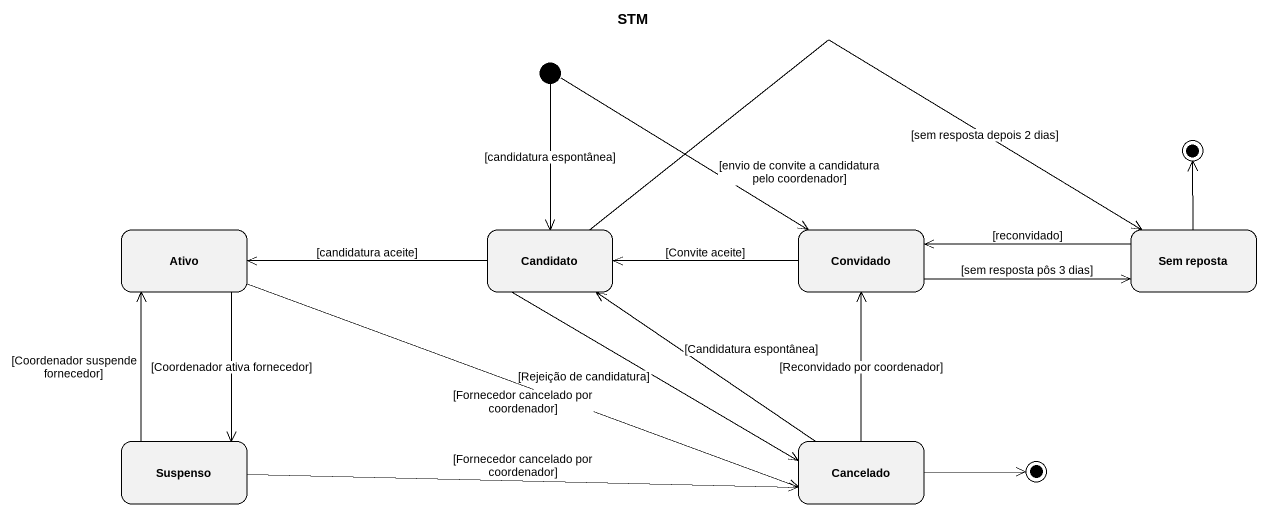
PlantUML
@startuml
title STM
hide empty description
state final1 <<end>>
state Ativo
state Candidato
state Convidado
state "Sem reposta" as Sem_reposta
state Suspenso
state Cancelado
state final2 <<end>>
[*] --> Candidato : [candidatura espontânea]
[*] --> Convidado : [envio de convite a candidatura pelo coordenador]
Ativo --> Suspenso : [Coordenador ativa fornecedor]
Ativo -right-> Cancelado : [Fornecedor cancelado por coordenador]
Candidato -left-> Ativo : [candidatura aceite]
Candidato -right-> Sem_reposta : [sem resposta depois 2 dias]
Candidato --> Cancelado : [Rejeição de candidatura]
Convidado -left-> Candidato : [Convite aceite]
Convidado -right-> Sem_reposta : [sem resposta pôs 3 dias]
Sem_reposta -up-> final1
Sem_reposta -left-> Convidado : [reconvidado]
Suspenso -up-> Ativo : [Coordenador suspende fornecedor]
Suspenso -right-> Cancelado : [Fornecedor cancelado por coordenador]
Cancelado -up-> Candidato : [Candidatura espontânea]
Cancelado -up-> Convidado : [Reconvidado por coordenador]
Cancelado -right-> final2
@enduml
